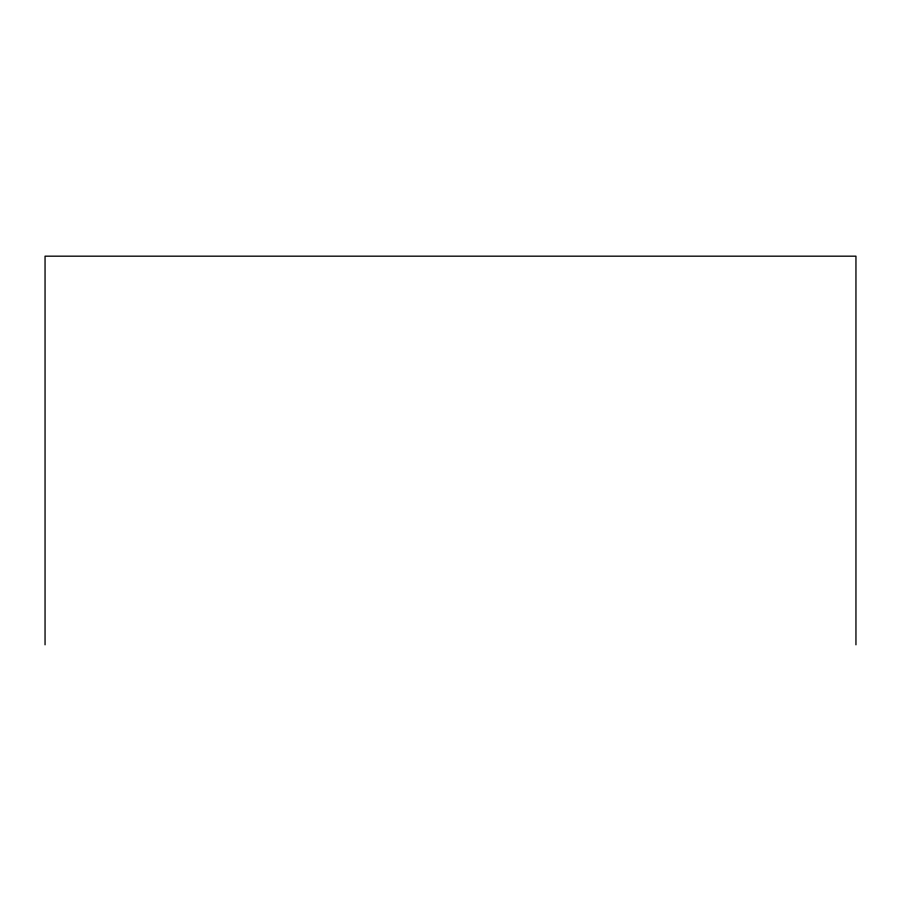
<?xml version="1.0" encoding="UTF-8"?>
<svg xmlns="http://www.w3.org/2000/svg" width="901" height="901" viewBox="0 0 901 901"><rect width="100%" height="100%" fill="white"/><g stroke="black" fill="none" stroke-linecap="round" stroke-linejoin="round"><path stroke-width="1.35" d="M855.95 644.823L855.95 256.177L45.05 256.177L45.05 644.823"/></g></svg>
